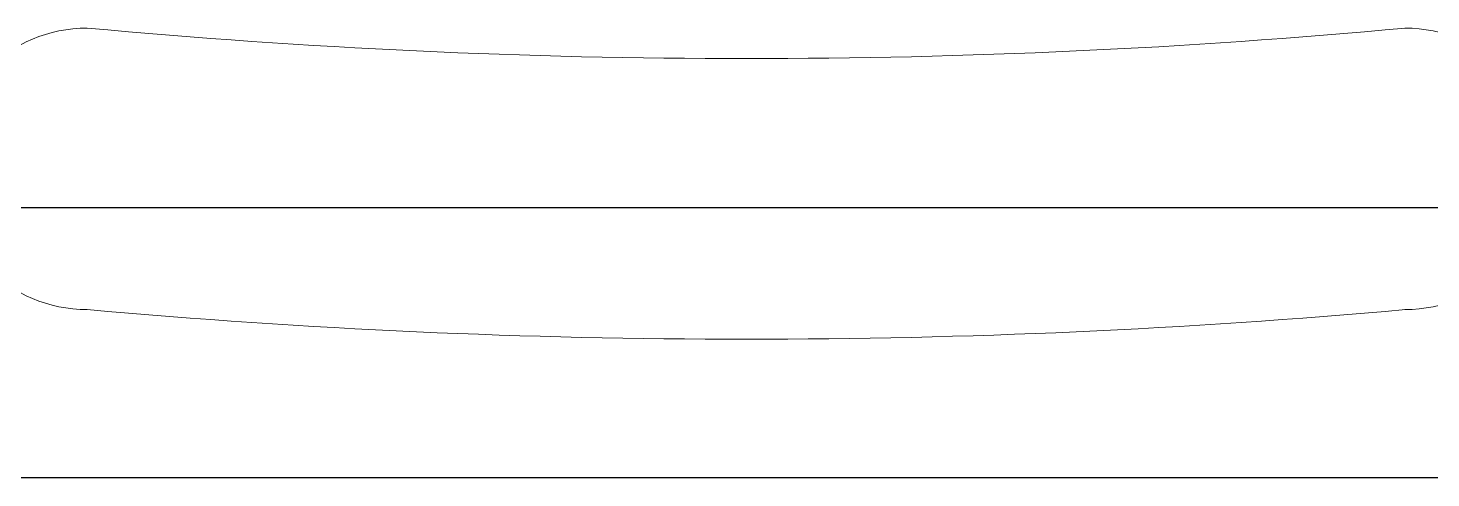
# Model space of a CAD drawing. Header units: inches. Extents: x -12418 to 57169, y -29325 to 19878.
# Drawn here: x 16433.9 to 16783.6, y -10267.4 to -10155.2 of the extents above; entities that cross this region are included whole.
import ezdxf

# ---------------------------------------------------------------- set-up
doc = ezdxf.new("R2010")
doc.units = ezdxf.units.IN
doc.header["$LTSCALE"] = 25
doc.header["$MEASUREMENT"] = 0
doc.layers.get('0').update_dxf_attribs({"color": 8})
doc.layers.add('00-Ground Floor$0$False Ceiling', color=251, linetype='Continuous')
doc.layers.add('00-Ground Floor$0$LOADING', color=253, linetype='Continuous', lineweight=5)
doc.layers.add('00-Ground Floor$0$Walls', color=251, linetype='Continuous', lineweight=5)

# ---------------------------------------------------------------- blocks, each defined once
blk = doc.blocks.new('00-Ground Floor$0$GF21018-P')
at = {"color": 0}
for centre, radius, start, end in [((-0.16429, 0.0425), 0.03511, 90, 270), ((0, 1.84674), 1.77674, 264.69456, 275.30527), ((0.16409, 0.0425), 0.03511, 270, 90), ((0, 1.83136), 1.83136, 264.85322, 275.14698)]:
    blk.add_arc(centre, radius, start, end, dxfattribs=at)
blk = doc.blocks.new('00-Ground Floor$0$A$Ce9e1c4c3')
at = {"layer": '00-Ground Floor$0$False Ceiling', "color": 254, "linetype": 'Continuous'}
blk.add_line((-85802.07, -10200), (-82302.28, -10200), dxfattribs=at)
at = {"layer": '00-Ground Floor$0$False Ceiling', "color": 254}
blk.add_line((-82302.28, -10267.43, 0), (-85802.07, -10267.43, 0), dxfattribs=at)
blk = doc.blocks.new('00-Ground Floor')
at = {"layer": '00-Ground Floor$0$Walls'}
blk.add_line((14197.93, -10267.43, 0), (17697.72, -10267.43, 0), dxfattribs=at)
at = {"layer": '00-Ground Floor$0$False Ceiling', "color": 254}
blk.add_blockref('00-Ground Floor$0$A$Ce9e1c4c3', (100000, 0), dxfattribs=at)
at = {"layer": '00-Ground Floor$0$LOADING', "extrusion": (-2.24021e-05, -7.77426e-06, 1), "xscale": 1000, "yscale": 1000, "zscale": 1000, "rotation": 359.9985892349692}
blk.add_blockref('00-Ground Floor$0$GF21018-P', (16612.95, -10232.81, -0.31), dxfattribs=at)

msp = doc.modelspace()

# ---------------------------------------------------------------- block references
msp.add_blockref('00-Ground Floor', (0, 0))

doc.saveas('drawing.dxf')
